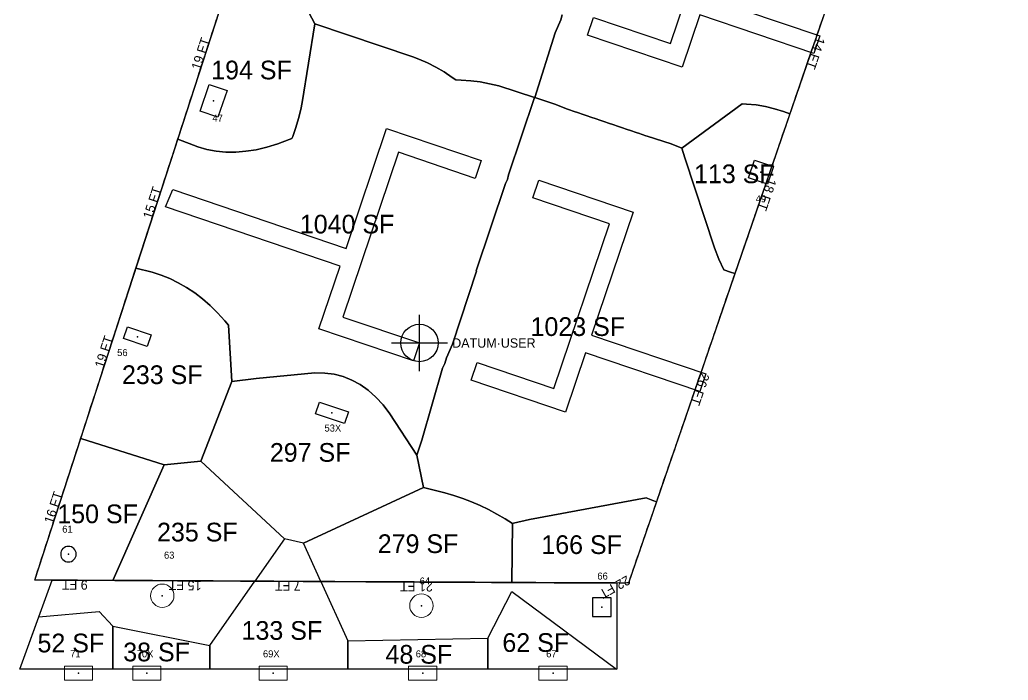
# Model space of a CAD drawing. Header units: metres. Extents: x 29 to 12657, y -13 to 49076.
# Drawn here: x 10659 to 11928, y 21000 to 21848 of the extents above; entities that cross this region are included whole.
import ezdxf
from ezdxf.enums import TextEntityAlignment as Align

# ---------------------------------------------------------------- set-up
doc = ezdxf.new("R2010")
doc.units = ezdxf.units.M
doc.layers.add('COL-IDEN', color=171, linetype='Continuous', lineweight=30)
doc.layers.add('COLS', color=52, linetype='Continuous', lineweight=20)
for name, color, linetype in [('FLOOR_7_AREA_LABELS', 3, 'Continuous'), ('FLOOR_7_BOUNDARY', 5, 'Continuous'), ('FLOOR_7_COLUMNS', 7, 'Continuous'), ('FLOOR_7_DATUM', 4, 'Continuous'), ('FLOOR_7_FASCADE_COLUMNS', 30, 'Continuous'), ('FLOOR_7_FASCADE_WALLS', 4, 'Continuous'), ('FLOOR_7_LARGE_TRIBUTARY', 6, 'Continuous'), ('FLOOR_7_TRIBUTARY_COL_19', 2, 'Continuous'), ('FLOOR_7_TRIBUTARY_COL_20', 2, 'Continuous'), ('FLOOR_7_TRIBUTARY_COL_22', 2, 'Continuous'), ('FLOOR_7_TRIBUTARY_COL_23', 2, 'Continuous'), ('FLOOR_7_TRIBUTARY_COL_24', 2, 'Continuous'), ('FLOOR_7_TRIBUTARY_COL_26', 2, 'Continuous'), ('FLOOR_7_TRIBUTARY_COL_33', 2, 'Continuous'), ('FLOOR_7_TRIBUTARY_COL_34', 2, 'Continuous'), ('FLOOR_7_TRIBUTARY_COL_35', 2, 'Continuous'), ('FLOOR_7_TRIBUTARY_COL_36', 2, 'Continuous'), ('FLOOR_7_TRIBUTARY_COL_37', 2, 'Continuous'), ('FLOOR_7_TRIBUTARY_COL_38', 2, 'Continuous'), ('FLOOR_7_TRIBUTARY_COL_39', 2, 'Continuous'), ('FLOOR_7_WALL_TRIBUTARY_37', 1, 'Continuous'), ('FLOOR_7_WALL_TRIBUTARY_38', 1, 'Continuous'), ('FLOOR_7_WALL_TRIBUTARY_39', 1, 'Continuous'), ('FLOOR_7_WALL_TRIBUTARY_40', 1, 'Continuous'), ('SLAB-BALCONY', 3, 'Continuous'), ('SLAB-RESIDENTIAL', 6, 'Continuous'), ('WALL', 4, 'Continuous')]:
    doc.layers.add(name, color=color, linetype=linetype)

msp = doc.modelspace()

# ---------------------------------------------------------------- linework, layer by layer
at = {"layer": 'COLS', "lineweight": 30}
for points in [[(10913.4, 21722.9), (10890.7, 21730.6), (10902.2, 21764.7), (10925, 21757)], [(11618.7, 21636.7), (11594.1, 21645.1), (11601.8, 21667.8), (11626.4, 21659.5)], [(10822.5, 21428.5), (10792.2, 21438.8), (10797.3, 21453.9), (10827.6, 21443.7)], [(11075.6, 21329.7), (11038.6, 21342.1), (11043.8, 21357.3), (11080.7, 21344.8)], [(11394.2, 21082.1), (11418.2, 21082.1), (11418.2, 21106.1), (11394.2, 21106.1)]]:
    msp.add_lwpolyline(points, close=True, dxfattribs=at)
msp.add_lwpolyline([(10731.5, 21162.2, 0.414214), (10721.5, 21172.2, 0.414214), (10711.5, 21162.2, 0.414214), (10721.5, 21152.2, 0.414214)], format="xyb", close=True, dxfattribs=at)
at = {"layer": 'COLS'}
for points in [[(10716.5, 21000.5), (10716.5, 21018.5), (10752.5, 21018.5), (10752.5, 21000.5)], [(10804.1, 21018.5), (10840.1, 21018.5)], [(10804.1, 21000.5), (10804.1, 21018.5), (10840.1, 21018.5), (10840.1, 21000.5)], [(10966.1, 21018.5), (11002.1, 21018.5)], [(10966.1, 21000.5), (10966.1, 21018.5), (11002.1, 21018.5), (11002.1, 21000.5)], [(11158.1, 21018.5), (11194.1, 21018.5)], [(11158.1, 21000.5), (11158.1, 21018.5), (11194.1, 21018.5), (11194.1, 21000.5)], [(11325.4, 21000.5), (11325.4, 21018.5), (11361.4, 21018.5), (11361.4, 21000.5)], [(10840.1, 21000.5), (10804.1, 21000.5)], [(11002.1, 21000.5), (10966.1, 21000.5)], [(11194.1, 21000.5), (11158.1, 21000.5)]]:
    msp.add_lwpolyline(points, close=True, dxfattribs=at)
for centre in [(10841.9, 21108.9), (11174.5, 21096.1)]:
    msp.add_circle(centre, 15, dxfattribs=at)
at = {"layer": 'FLOOR_7_BOUNDARY'}
for points in [[(10678.2, 21128.9), (10978.6, 22054.2), (10822.4, 22107), (11028.3, 22716.2), (11637.7, 22716.2), (11636.2, 22598.2), (12634.3, 22596.3), (12634.3, 22052.2), (12520.2, 22052.2), (12519, 21926.2), (11715.8, 21926.2), (11440.2, 21125.1), (10678.2, 21128.9)], [(11425.4, 21014.7), (10659, 21014.7), (10700.6, 21128.8), (11425.4, 21125.1), (11425.4, 21014.7)]]:
    msp.add_lwpolyline(points, close=True, dxfattribs=at)
at = {"layer": 'FLOOR_7_COLUMNS'}
for p in [(10907.8, 21743.8), (11610.2, 21652.3), (10809.9, 21441.2), (11059.7, 21343.5), (10721.5, 21162.2), (10841.9, 21108.9), (11174.5, 21096.1), (11406.2, 21094.1), (10734.5, 21009.5), (10822.1, 21009.5), (10984.1, 21009.5), (11176.1, 21009.5), (11343.4, 21009.5)]:
    msp.add_point(p, dxfattribs=at)
at = {"layer": 'FLOOR_7_DATUM'}
for p, q in [((11172, 21397.1), (11172, 21469.1)), ((11136, 21433.1), (11208, 21433.1))]:
    msp.add_line(p, q, dxfattribs=at)
msp.add_circle((11172, 21433.1), 24, dxfattribs=at)
at = {"layer": 'FLOOR_7_FASCADE_COLUMNS'}
for points in [[(10861.6, 21693.9), (10863.5, 21699.6), (10865.3, 21705.3), (10867.2, 21711), (10869, 21716.7), (10870.9, 21722.4), (10872.7, 21728.1), (10874.6, 21733.8), (10876.4, 21739.6), (10878.3, 21745.3), (10880.2, 21751), (10882, 21756.7), (10883.9, 21762.4), (10885.7, 21768.1), (10887.6, 21773.8), (10889.4, 21779.5), (10891.3, 21785.2), (10893.1, 21790.9), (10895, 21796.6), (10896.8, 21802.3), (10898.7, 21808), (10900.5, 21813.7), (10902.4, 21819.4), (10904.2, 21825.2), (10906.1, 21830.9), (10907.9, 21836.6), (10909.8, 21842.3), (10911.7, 21848)], [(11647.4, 21727.4), (11645.5, 21721.8), (11643.5, 21716.1), (11641.6, 21710.4), (11639.6, 21704.8), (11637.7, 21699.1), (11635.7, 21693.4), (11633.8, 21687.7), (11631.8, 21682.1), (11629.9, 21676.4), (11627.9, 21670.7), (11625.9, 21665), (11624, 21659.4), (11622, 21653.7), (11620.1, 21648), (11618.1, 21642.3), (11616.2, 21636.7), (11614.2, 21631), (11612.3, 21625.3), (11610.3, 21619.6), (11608.4, 21614), (11606.4, 21608.3), (11604.5, 21602.6), (11602.5, 21597), (11600.6, 21591.3), (11598.6, 21585.6), (11596.7, 21579.9), (11594.7, 21574.3), (11592.8, 21568.6), (11590.8, 21562.9), (11588.9, 21557.2), (11586.9, 21551.6), (11585, 21545.9), (11583, 21540.2), (11581.1, 21534.5), (11579.1, 21528.9), (11577.2, 21523.2)], [(10737.5, 21311.5), (10739.3, 21317.3), (10741.2, 21323), (10743, 21328.7), (10744.9, 21334.4), (10746.7, 21340.1), (10748.6, 21345.8), (10750.4, 21351.5), (10752.3, 21357.2), (10754.2, 21362.9), (10756, 21368.6), (10757.9, 21374.3), (10759.7, 21380), (10761.6, 21385.7), (10763.4, 21391.4), (10765.3, 21397.1), (10767.1, 21402.9), (10769, 21408.6), (10770.8, 21414.3), (10772.7, 21420), (10774.5, 21425.7), (10776.4, 21431.4), (10778.2, 21437.1), (10780.1, 21442.8), (10781.9, 21448.5), (10783.8, 21454.2), (10785.7, 21459.9), (10787.5, 21465.6), (10789.4, 21471.3), (10791.2, 21477), (10793.1, 21482.7), (10794.9, 21488.5), (10796.8, 21494.2), (10798.6, 21499.9), (10800.5, 21505.6), (10802.3, 21511.3), (10804.2, 21517), (10806, 21522.7), (10807.9, 21528.4)], [(10678.2, 21128.9), (10680, 21134.6), (10681.9, 21140.3), (10683.7, 21146.1), (10685.6, 21151.8), (10687.4, 21157.5), (10689.3, 21163.2), (10691.2, 21168.9), (10693, 21174.6), (10694.9, 21180.3), (10696.7, 21186), (10698.6, 21191.7), (10700.4, 21197.4), (10702.3, 21203.1), (10704.1, 21208.8), (10706, 21214.5), (10707.8, 21220.2), (10709.7, 21225.9), (10711.5, 21231.7), (10713.4, 21237.4), (10715.2, 21243.1), (10717.1, 21248.8), (10718.9, 21254.5), (10720.8, 21260.2), (10722.7, 21265.9), (10724.5, 21271.6), (10726.4, 21277.3), (10728.2, 21283), (10730.1, 21288.7), (10731.9, 21294.4), (10733.8, 21300.1), (10735.6, 21305.8), (10737.5, 21311.5)], [(11475.7, 21228.2), (11473.7, 21222.5), (11471.8, 21216.8), (11469.8, 21211.1), (11467.9, 21205.5), (11465.9, 21199.8), (11464, 21194.1), (11462, 21188.4), (11460.1, 21182.8), (11458.1, 21177.1), (11456.2, 21171.4), (11454.2, 21165.7), (11452.3, 21160.1), (11450.3, 21154.4), (11448.4, 21148.7), (11446.4, 21143.1), (11444.4, 21137.4), (11442.5, 21131.7), (11440.5, 21126), (11435.2, 21125.1), (11429.2, 21125.1), (11423.2, 21125.2), (11417.2, 21125.2), (11411.2, 21125.2), (11405.2, 21125.2), (11399.2, 21125.3), (11393.2, 21125.3), (11387.2, 21125.3), (11381.2, 21125.4), (11375.2, 21125.4), (11369.2, 21125.4), (11363.2, 21125.5), (11357.2, 21125.5), (11351.2, 21125.5), (11345.2, 21125.6), (11339.2, 21125.6), (11333.2, 21125.6), (11327.2, 21125.6), (11321.2, 21125.7), (11315.2, 21125.7), (11309.2, 21125.7), (11303.2, 21125.8), (11297.2, 21125.8), (11291.2, 21125.8)], [(10781.2, 21128.4), (10775.2, 21128.4), (10769.2, 21128.5), (10763.2, 21128.5), (10757.2, 21128.5), (10751.2, 21128.6), (10745.2, 21128.6), (10739.2, 21128.6), (10733.2, 21128.7), (10727.2, 21128.7), (10721.2, 21128.7), (10715.2, 21128.7), (10709.2, 21128.8), (10703.2, 21128.8), (10697.2, 21128.8), (10691.2, 21128.9), (10685.2, 21128.9), (10679.2, 21128.9), (10678.2, 21128.9)], [(10961.2, 21127.5), (10955.2, 21127.5), (10949.2, 21127.6), (10943.2, 21127.6), (10937.2, 21127.6), (10931.2, 21127.6), (10925.2, 21127.7), (10919.2, 21127.7), (10913.2, 21127.7), (10907.2, 21127.8), (10901.2, 21127.8), (10895.2, 21127.8), (10889.2, 21127.9), (10883.2, 21127.9), (10877.2, 21127.9), (10871.2, 21128), (10865.2, 21128), (10859.2, 21128), (10853.2, 21128), (10847.2, 21128.1), (10841.2, 21128.1), (10835.2, 21128.1), (10829.2, 21128.2), (10823.2, 21128.2), (10817.2, 21128.2), (10811.2, 21128.3), (10805.2, 21128.3), (10799.2, 21128.3), (10793.2, 21128.3), (10787.2, 21128.4), (10781.2, 21128.4)], [(11045.2, 21127.1), (11039.2, 21127.1), (11033.2, 21127.1), (11027.2, 21127.2), (11021.2, 21127.2), (11015.2, 21127.2), (11009.2, 21127.3), (11003.2, 21127.3), (10997.2, 21127.3), (10991.2, 21127.3), (10985.2, 21127.4), (10979.2, 21127.4), (10973.2, 21127.4), (10967.2, 21127.5), (10961.2, 21127.5)], [(11291.2, 21125.8), (11285.2, 21125.9), (11279.2, 21125.9), (11273.2, 21125.9), (11267.2, 21125.9), (11261.2, 21126), (11255.2, 21126), (11249.2, 21126), (11243.2, 21126.1), (11237.2, 21126.1), (11231.2, 21126.1), (11225.2, 21126.2), (11219.2, 21126.2), (11213.2, 21126.2), (11207.2, 21126.2), (11201.2, 21126.3), (11195.2, 21126.3), (11189.2, 21126.3), (11183.2, 21126.4), (11177.2, 21126.4), (11171.2, 21126.4), (11165.2, 21126.5), (11159.2, 21126.5), (11153.2, 21126.5), (11147.2, 21126.6), (11141.2, 21126.6), (11135.2, 21126.6), (11129.2, 21126.6), (11123.2, 21126.7), (11117.2, 21126.7), (11111.2, 21126.7), (11105.2, 21126.8), (11099.2, 21126.8), (11093.2, 21126.8), (11087.2, 21126.9), (11081.2, 21126.9), (11075.2, 21126.9), (11069.2, 21126.9), (11063.2, 21127), (11057.2, 21127), (11051.2, 21127), (11045.2, 21127.1)]]:
    msp.add_lwpolyline(points, dxfattribs=at)
at = {"layer": 'FLOOR_7_FASCADE_WALLS'}
for points in [[(11690.4, 21852.3), (11688.4, 21846.6), (11686.4, 21840.9), (11684.5, 21835.2), (11682.5, 21829.6), (11680.6, 21823.9), (11678.6, 21818.2), (11676.7, 21812.6), (11674.7, 21806.9), (11672.8, 21801.2), (11670.8, 21795.5), (11668.9, 21789.9), (11666.9, 21784.2), (11665, 21778.5), (11663, 21772.8), (11661.1, 21767.2), (11659.1, 21761.5), (11657.2, 21755.8), (11655.2, 21750.1), (11653.3, 21744.5), (11651.3, 21738.8), (11649.4, 21733.1), (11647.4, 21727.4)], [(10807.9, 21528.4), (10809.7, 21534.1), (10811.6, 21539.8), (10813.4, 21545.5), (10815.3, 21551.2), (10817.2, 21556.9), (10819, 21562.6), (10820.9, 21568.3), (10822.7, 21574.1), (10824.6, 21579.8), (10826.4, 21585.5), (10828.3, 21591.2), (10830.1, 21596.9), (10832, 21602.6), (10833.8, 21608.3), (10835.7, 21614), (10837.5, 21619.7), (10839.4, 21625.4), (10841.2, 21631.1), (10843.1, 21636.8), (10844.9, 21642.5), (10846.8, 21648.2), (10848.7, 21653.9), (10850.5, 21659.7), (10852.4, 21665.4), (10854.2, 21671.1), (10856.1, 21676.8), (10857.9, 21682.5), (10859.8, 21688.2), (10861.6, 21693.9)], [(11577.2, 21523.2), (11575.2, 21517.5), (11573.3, 21511.8), (11571.3, 21506.2), (11569.4, 21500.5), (11567.4, 21494.8), (11565.4, 21489.2), (11563.5, 21483.5), (11561.5, 21477.8), (11559.6, 21472.1), (11557.6, 21466.5), (11555.7, 21460.8), (11553.7, 21455.1), (11551.8, 21449.4), (11549.8, 21443.8), (11547.9, 21438.1), (11545.9, 21432.4), (11544, 21426.7), (11542, 21421.1), (11540.1, 21415.4), (11538.1, 21409.7), (11536.2, 21404), (11534.2, 21398.4), (11532.3, 21392.7), (11530.3, 21387), (11528.4, 21381.4), (11526.4, 21375.7), (11524.5, 21370), (11522.5, 21364.3), (11520.6, 21358.7), (11518.6, 21353), (11516.7, 21347.3), (11514.7, 21341.6), (11512.8, 21336), (11510.8, 21330.3), (11508.9, 21324.6), (11506.9, 21318.9), (11504.9, 21313.3), (11503, 21307.6), (11501, 21301.9), (11499.1, 21296.2), (11497.1, 21290.6), (11495.2, 21284.9), (11493.2, 21279.2), (11491.3, 21273.6), (11489.3, 21267.9), (11487.4, 21262.2), (11485.4, 21256.5), (11483.5, 21250.9), (11481.5, 21245.2), (11479.6, 21239.5), (11477.6, 21233.8), (11475.7, 21228.2)]]:
    msp.add_lwpolyline(points, dxfattribs=at)
at = {"layer": 'FLOOR_7_LARGE_TRIBUTARY'}
for points in [[(11018.7, 21878.6), (11037.6, 21842.7), (11021.3, 21741.6), (11019.7, 21732.7), (11016.8, 21721), (11013.3, 21709.5), (11009.3, 21698.2), (11008.1, 21695.6), (11004.9, 21694.1), (10990.4, 21688.7), (10976.3, 21684.4), (10962.5, 21681.1), (10949.1, 21679), (10936.1, 21677.9), (10923.4, 21677.9), (10911.1, 21679.1), (10899.2, 21681.3), (10887.7, 21684.6), (10861.9, 21694.7), (10932.9, 21913.5), (11018.7, 21878.6)], [(10922, 21461.7), (10912.8, 21471.8), (10903.3, 21481.2), (10893.5, 21489.7), (10883.5, 21497.4), (10873.1, 21504.3), (10862.5, 21510.4), (10851.6, 21515.7), (10840.5, 21520.2), (10829.1, 21523.9), (10808.1, 21529.1), (10833.3, 21606.6), (10839.2, 21624.8), (10849.7, 21657.3), (10861.9, 21694.7), (10887.7, 21684.6), (10899.2, 21681.3), (10911.1, 21679.1), (10923.4, 21677.9), (10936.1, 21677.9), (10949.1, 21679), (10962.5, 21681.1), (10976.3, 21684.4), (10990.4, 21688.7), (11004.9, 21694.1), (11008.1, 21695.6), (11009.3, 21698.2), (11013.3, 21709.5), (11016.8, 21721), (11019.7, 21732.7), (11021.3, 21741.6), (11037.6, 21842.7), (11163.5, 21800.2), (11171.3, 21797.3), (11182.4, 21792.5), (11193.2, 21787), (11203.7, 21780.8), (11214.1, 21773.9), (11218.6, 21770.5), (11225.6, 21770.4), (11237.9, 21769.5), (11250.1, 21768), (11262, 21765.7), (11273.7, 21762.8), (11319.7, 21748.1), (11286.2, 21648.9), (11285.1, 21642.9), (11282.3, 21637.5), (11244.6, 21525.8), (11245, 21525.4), (11214.3, 21431.5), (11206.5, 21414.2), (11204.5, 21406.8), (11201.7, 21400.6), (11175.1, 21308.5), (11168.5, 21289.1), (11134.1, 21342.3), (11125.3, 21353.7), (11116, 21363.8), (11106.3, 21372.4), (11096, 21379.7), (11085.3, 21385.5), (11074.2, 21389.9), (11062.5, 21392.9), (11050.4, 21394.5), (11037.8, 21394.7), (10962.5, 21387.7), (10931.3, 21383.5), (10926.8, 21455.9), (10922, 21461.7)], [(11271.4, 21213.6), (11260.7, 21219.3), (11249.8, 21224.5), (11238.7, 21229.3), (11227.5, 21233.6), (11216.1, 21237.5), (11204.6, 21240.9), (11177.2, 21247.7), (11168.5, 21289.1), (11175.1, 21308.5), (11201.7, 21400.6), (11204.5, 21406.8), (11206.5, 21414.2), (11214.3, 21431.5), (11245, 21525.4), (11244.6, 21525.8), (11282.3, 21637.5), (11285.1, 21642.9), (11286.2, 21648.9), (11319.7, 21748.1), (11320.1, 21748.1), (11345.8, 21739.4), (11362, 21733), (11371.8, 21729.8), (11373.4, 21729.1), (11383.2, 21725.9), (11384.8, 21725.3), (11394.5, 21722.1), (11396.1, 21721.5), (11405.9, 21718.3), (11407.5, 21717.6), (11417.3, 21714.4), (11418.9, 21713.8), (11428.6, 21710.6), (11430.2, 21709.9), (11440, 21706.7), (11441.6, 21706.1), (11451.4, 21702.9), (11453, 21702.2), (11462.7, 21699), (11464.3, 21698.4), (11494.9, 21688.4), (11508.9, 21683), (11512.4, 21670.5), (11550.7, 21555.3), (11556.4, 21540.7), (11562.5, 21527.1), (11571.2, 21524.1), (11576.9, 21522.4), (11531.2, 21389.5), (11529.2, 21383.9), (11527.6, 21379.2), (11476, 21229.2), (11471.5, 21231.1), (11462.9, 21234.4), (11313.1, 21206.5), (11292.8, 21201.9), (11291.3, 21201.5), (11282, 21207.4), (11271.4, 21213.6)], [(11562.5, 21527.1), (11556.4, 21540.7), (11550.7, 21555.3), (11512.4, 21670.5), (11508.9, 21683), (11586, 21739.7), (11591.7, 21739.6), (11604, 21738.5), (11616, 21736.5), (11627.7, 21733.7), (11639.1, 21730.1), (11647.2, 21726.9), (11576.9, 21522.4), (11571.2, 21524.1), (11562.5, 21527.1)], [(10737.2, 21310.7), (10808.1, 21529.1), (10829.1, 21523.9), (10840.5, 21520.2), (10851.6, 21515.7), (10862.5, 21510.4), (10873.1, 21504.3), (10883.5, 21497.4), (10893.5, 21489.7), (10903.3, 21481.2), (10912.8, 21471.8), (10922, 21461.7), (10926.8, 21455.9), (10931.3, 21383.5), (10891.3, 21281.3), (10844.3, 21276.8), (10737.2, 21310.7)], [(10962.5, 21387.7), (11037.8, 21394.7), (11050.4, 21394.5), (11062.5, 21392.9), (11074.2, 21389.9), (11085.3, 21385.5), (11096, 21379.7), (11106.3, 21372.4), (11116, 21363.8), (11125.3, 21353.7), (11134.1, 21342.3), (11168.5, 21289.1), (11177.2, 21247.7), (11023.1, 21176.2), (10998.6, 21181.7), (10891.3, 21281.3), (10931.3, 21383.5), (10962.5, 21387.7)], [(10844.3, 21276.8), (10778.5, 21128.4), (10678.2, 21128.9), (10737.2, 21310.7), (10844.3, 21276.8)], [(10844.3, 21276.8), (10891.3, 21281.3), (10998.6, 21181.7), (10960.7, 21127.5), (10778.5, 21128.4), (10844.3, 21276.8)], [(11177.2, 21247.7), (11204.6, 21240.9), (11216.1, 21237.5), (11227.5, 21233.6), (11238.7, 21229.3), (11249.8, 21224.5), (11260.7, 21219.3), (11271.4, 21213.6), (11282, 21207.4), (11291.3, 21201.5), (11290.6, 21125.8), (11045.5, 21127.1), (11023.1, 21176.2), (11177.2, 21247.7)], [(11292.8, 21201.9), (11313.1, 21206.5), (11462.9, 21234.4), (11471.5, 21231.1), (11476, 21229.2), (11440.2, 21125.1), (11290.6, 21125.8), (11291.3, 21201.5), (11292.8, 21201.9)], [(10903.1, 21045), (10960.7, 21127.5), (11045.5, 21127), (11080.1, 21051.1), (11080.1, 21014.7), (10903.1, 21014.7), (10903.1, 21045)], [(11259.7, 21054.3), (11290.5, 21114.3), (11424.9, 21014.7), (11259.7, 21014.7), (11259.7, 21054.3)], [(10760.9, 21088.6), (10778.3, 21069.8), (10778.3, 21014.7), (10659, 21014.7), (10683.6, 21082), (10760.9, 21088.6)], [(10778.3, 21069.8), (10903.1, 21045), (10903.1, 21014.7), (10778.3, 21014.7), (10778.3, 21069.8)], [(11080.1, 21051.1), (11259.7, 21054.3), (11259.7, 21014.7), (11080.1, 21014.7), (11080.1, 21051.1)]]:
    msp.add_lwpolyline(points, close=True, dxfattribs=at)
for points in [[(11701.8, 21885.5), (11680.6, 21823.9), (11677.8, 21815.8), (11675.3, 21808.7), (11647.2, 21726.9), (11639.1, 21730.1), (11627.7, 21733.7), (11616, 21736.5), (11604, 21738.5), (11591.7, 21739.6), (11586, 21739.7), (11508.9, 21683), (11494.9, 21688.4), (11464.3, 21698.4), (11462.7, 21699), (11453, 21702.2), (11451.4, 21702.9), (11441.6, 21706.1), (11441.6, 21706.1), (11440, 21706.7), (11430.2, 21709.9), (11428.6, 21710.6), (11418.9, 21713.8), (11417.3, 21714.4), (11407.5, 21717.6), (11405.9, 21718.3), (11396.1, 21721.5), (11394.5, 21722.1), (11384.8, 21725.3), (11383.2, 21725.9), (11373.4, 21729.1), (11371.8, 21729.8), (11362, 21733), (11345.8, 21739.4), (11320.1, 21748.1), (11346.2, 21831.1), (11353.5, 21847.5), (11355.3, 21854.3)], [(11355.3, 21854.3), (11353.5, 21847.5), (11346.2, 21831.1), (11320.1, 21748.1), (11319.7, 21748.1), (11273.7, 21762.8), (11262, 21765.7), (11250.1, 21768), (11237.9, 21769.5), (11225.6, 21770.4), (11225.6, 21770.4), (11218.6, 21770.5), (11214.1, 21773.9), (11203.7, 21780.8), (11193.2, 21787), (11182.4, 21792.5), (11171.3, 21797.3), (11163.5, 21800.2), (11037.6, 21842.7), (11018.7, 21878.6)]]:
    msp.add_lwpolyline(points, dxfattribs=at)
at = {"layer": 'FLOOR_7_TRIBUTARY_COL_19'}
msp.add_lwpolyline([(10962.5, 21387.7), (11037.8, 21394.7), (11050.4, 21394.5), (11062.5, 21392.9), (11074.2, 21389.9), (11085.3, 21385.5), (11096, 21379.7), (11106.3, 21372.4), (11116, 21363.8), (11125.3, 21353.7), (11134.1, 21342.3), (11168.5, 21289.1), (11177.2, 21247.7), (11023.1, 21176.2), (10998.6, 21181.7), (10891.3, 21281.3), (10931.3, 21383.5), (10962.5, 21387.7)], close=True, dxfattribs=at)
at = {"layer": 'FLOOR_7_TRIBUTARY_COL_20'}
msp.add_lwpolyline([(11292.8, 21201.9), (11313.1, 21206.5), (11462.9, 21234.4), (11471.5, 21231.1), (11476, 21229.2), (11440.2, 21125.1), (11290.6, 21125.8), (11291.3, 21201.5), (11292.8, 21201.9)], close=True, dxfattribs=at)
at = {"layer": 'FLOOR_7_TRIBUTARY_COL_22'}
msp.add_lwpolyline([(11562.5, 21527.1), (11556.4, 21540.7), (11550.7, 21555.3), (11512.4, 21670.5), (11508.9, 21683), (11586, 21739.7), (11591.7, 21739.6), (11604, 21738.5), (11616, 21736.5), (11627.7, 21733.7), (11639.1, 21730.1), (11647.2, 21726.9), (11576.9, 21522.4), (11571.2, 21524.1), (11562.5, 21527.1)], close=True, dxfattribs=at)
at = {"layer": 'FLOOR_7_TRIBUTARY_COL_23'}
msp.add_lwpolyline([(10737.2, 21310.7), (10808.1, 21529.1), (10829.1, 21523.9), (10840.5, 21520.2), (10851.6, 21515.7), (10862.5, 21510.4), (10873.1, 21504.3), (10883.5, 21497.4), (10893.5, 21489.7), (10903.3, 21481.2), (10912.8, 21471.8), (10922, 21461.7), (10926.8, 21455.9), (10931.3, 21383.5), (10891.3, 21281.3), (10844.3, 21276.8), (10737.2, 21310.7)], close=True, dxfattribs=at)
at = {"layer": 'FLOOR_7_TRIBUTARY_COL_24'}
msp.add_lwpolyline([(11018.7, 21878.6), (11037.6, 21842.7), (11021.3, 21741.6), (11019.7, 21732.7), (11016.8, 21721), (11013.3, 21709.5), (11009.3, 21698.2), (11008.1, 21695.6), (11004.9, 21694.1), (10990.4, 21688.7), (10976.3, 21684.4), (10962.5, 21681.1), (10949.1, 21679), (10936.1, 21677.9), (10923.4, 21677.9), (10911.1, 21679.1), (10899.2, 21681.3), (10887.7, 21684.6), (10861.9, 21694.7), (10932.9, 21913.5), (11018.7, 21878.6)], close=True, dxfattribs=at)
at = {"layer": 'FLOOR_7_TRIBUTARY_COL_26'}
msp.add_lwpolyline([(10844.3, 21276.8), (10778.5, 21128.4), (10678.2, 21128.9), (10737.2, 21310.7), (10844.3, 21276.8)], close=True, dxfattribs=at)
at = {"layer": 'FLOOR_7_TRIBUTARY_COL_33'}
msp.add_lwpolyline([(10844.3, 21276.8), (10891.3, 21281.3), (10998.6, 21181.7), (10960.7, 21127.5), (10778.5, 21128.4), (10844.3, 21276.8)], close=True, dxfattribs=at)
at = {"layer": 'FLOOR_7_TRIBUTARY_COL_34'}
msp.add_lwpolyline([(11177.2, 21247.7), (11204.6, 21240.9), (11216.1, 21237.5), (11227.5, 21233.6), (11238.7, 21229.3), (11249.8, 21224.5), (11260.7, 21219.3), (11271.4, 21213.6), (11282, 21207.4), (11291.3, 21201.5), (11290.6, 21125.8), (11045.5, 21127.1), (11023.1, 21176.2), (11177.2, 21247.7)], close=True, dxfattribs=at)
at = {"layer": 'FLOOR_7_TRIBUTARY_COL_35'}
msp.add_lwpolyline([(11259.7, 21054.3), (11290.5, 21114.3), (11424.9, 21014.7), (11259.7, 21014.7), (11259.7, 21054.3)], close=True, dxfattribs=at)
at = {"layer": 'FLOOR_7_TRIBUTARY_COL_36'}
msp.add_lwpolyline([(10760.9, 21088.6), (10778.3, 21069.8), (10778.3, 21014.7), (10659, 21014.7), (10683.6, 21082), (10760.9, 21088.6)], close=True, dxfattribs=at)
at = {"layer": 'FLOOR_7_TRIBUTARY_COL_37'}
msp.add_lwpolyline([(10778.3, 21069.8), (10903.1, 21045), (10903.1, 21014.7), (10778.3, 21014.7), (10778.3, 21069.8)], close=True, dxfattribs=at)
at = {"layer": 'FLOOR_7_TRIBUTARY_COL_38'}
msp.add_lwpolyline([(10903.1, 21045), (10960.7, 21127.5), (11045.5, 21127), (11080.1, 21051.1), (11080.1, 21014.7), (10903.1, 21014.7), (10903.1, 21045)], close=True, dxfattribs=at)
at = {"layer": 'FLOOR_7_TRIBUTARY_COL_39'}
msp.add_lwpolyline([(11080.1, 21051.1), (11259.7, 21054.3), (11259.7, 21014.7), (11080.1, 21014.7), (11080.1, 21051.1)], close=True, dxfattribs=at)
at = {"layer": 'FLOOR_7_WALL_TRIBUTARY_37'}
msp.add_lwpolyline([(11701.8, 21885.5), (11680.6, 21823.9), (11677.8, 21815.8), (11675.3, 21808.7), (11647.2, 21726.9), (11639.1, 21730.1), (11627.7, 21733.7), (11616, 21736.5), (11604, 21738.5), (11591.7, 21739.6), (11586, 21739.7), (11508.9, 21683), (11494.9, 21688.4), (11464.3, 21698.4), (11462.7, 21699), (11453, 21702.2), (11451.4, 21702.9), (11441.6, 21706.1), (11441.6, 21706.1), (11440, 21706.7), (11430.2, 21709.9), (11428.6, 21710.6), (11418.9, 21713.8), (11417.3, 21714.4), (11407.5, 21717.6), (11405.9, 21718.3), (11396.1, 21721.5), (11394.5, 21722.1), (11384.8, 21725.3), (11383.2, 21725.9), (11373.4, 21729.1), (11371.8, 21729.8), (11362, 21733), (11345.8, 21739.4), (11320.1, 21748.1), (11346.2, 21831.1), (11353.5, 21847.5), (11355.3, 21854.3)], dxfattribs=at)
at = {"layer": 'FLOOR_7_WALL_TRIBUTARY_38'}
msp.add_lwpolyline([(11355.3, 21854.3), (11353.5, 21847.5), (11346.2, 21831.1), (11320.1, 21748.1), (11319.7, 21748.1), (11273.7, 21762.8), (11262, 21765.7), (11250.1, 21768), (11237.9, 21769.5), (11225.6, 21770.4), (11225.6, 21770.4), (11218.6, 21770.5), (11214.1, 21773.9), (11203.7, 21780.8), (11193.2, 21787), (11182.4, 21792.5), (11171.3, 21797.3), (11163.5, 21800.2), (11037.6, 21842.7), (11018.7, 21878.6)], dxfattribs=at)
at = {"layer": 'FLOOR_7_WALL_TRIBUTARY_39'}
msp.add_lwpolyline([(11271.4, 21213.6), (11260.7, 21219.3), (11249.8, 21224.5), (11238.7, 21229.3), (11227.5, 21233.6), (11216.1, 21237.5), (11204.6, 21240.9), (11177.2, 21247.7), (11168.5, 21289.1), (11175.1, 21308.5), (11201.7, 21400.6), (11204.5, 21406.8), (11206.5, 21414.2), (11214.3, 21431.5), (11245, 21525.4), (11244.6, 21525.8), (11282.3, 21637.5), (11285.1, 21642.9), (11286.2, 21648.9), (11319.7, 21748.1), (11320.1, 21748.1), (11345.8, 21739.4), (11362, 21733), (11371.8, 21729.8), (11373.4, 21729.1), (11383.2, 21725.9), (11384.8, 21725.3), (11394.5, 21722.1), (11396.1, 21721.5), (11405.9, 21718.3), (11407.5, 21717.6), (11417.3, 21714.4), (11418.9, 21713.8), (11428.6, 21710.6), (11430.2, 21709.9), (11440, 21706.7), (11441.6, 21706.1), (11451.4, 21702.9), (11453, 21702.2), (11462.7, 21699), (11464.3, 21698.4), (11494.9, 21688.4), (11508.9, 21683), (11512.4, 21670.5), (11550.7, 21555.3), (11556.4, 21540.7), (11562.5, 21527.1), (11571.2, 21524.1), (11576.9, 21522.4), (11531.2, 21389.5), (11529.2, 21383.9), (11527.6, 21379.2), (11476, 21229.2), (11471.5, 21231.1), (11462.9, 21234.4), (11313.1, 21206.5), (11292.8, 21201.9), (11291.3, 21201.5), (11282, 21207.4), (11271.4, 21213.6)], close=True, dxfattribs=at)
at = {"layer": 'FLOOR_7_WALL_TRIBUTARY_40'}
msp.add_lwpolyline([(10922, 21461.7), (10912.8, 21471.8), (10903.3, 21481.2), (10893.5, 21489.7), (10883.5, 21497.4), (10873.1, 21504.3), (10862.5, 21510.4), (10851.6, 21515.7), (10840.5, 21520.2), (10829.1, 21523.9), (10808.1, 21529.1), (10833.3, 21606.6), (10839.2, 21624.8), (10849.7, 21657.3), (10861.9, 21694.7), (10887.7, 21684.6), (10899.2, 21681.3), (10911.1, 21679.1), (10923.4, 21677.9), (10936.1, 21677.9), (10949.1, 21679), (10962.5, 21681.1), (10976.3, 21684.4), (10990.4, 21688.7), (11004.9, 21694.1), (11008.1, 21695.6), (11009.3, 21698.2), (11013.3, 21709.5), (11016.8, 21721), (11019.7, 21732.7), (11021.3, 21741.6), (11037.6, 21842.7), (11163.5, 21800.2), (11171.3, 21797.3), (11182.4, 21792.5), (11193.2, 21787), (11203.7, 21780.8), (11214.1, 21773.9), (11218.6, 21770.5), (11225.6, 21770.4), (11237.9, 21769.5), (11250.1, 21768), (11262, 21765.7), (11273.7, 21762.8), (11319.7, 21748.1), (11286.2, 21648.9), (11285.1, 21642.9), (11282.3, 21637.5), (11244.6, 21525.8), (11245, 21525.4), (11214.3, 21431.5), (11206.5, 21414.2), (11204.5, 21406.8), (11201.7, 21400.6), (11175.1, 21308.5), (11168.5, 21289.1), (11134.1, 21342.3), (11125.3, 21353.7), (11116, 21363.8), (11106.3, 21372.4), (11096, 21379.7), (11085.3, 21385.5), (11074.2, 21389.9), (11062.5, 21392.9), (11050.4, 21394.5), (11037.8, 21394.7), (10962.5, 21387.7), (10931.3, 21383.5), (10926.8, 21455.9), (10922, 21461.7)], close=True, dxfattribs=at)
at = {"layer": 'SLAB-BALCONY'}
msp.add_lwpolyline([(11425.4, 21125.1), (11425.4, 21014.7), (10659, 21014.7), (10700.6, 21128.8)], close=True, dxfattribs=at)
at = {"layer": 'SLAB-RESIDENTIAL'}
msp.add_lwpolyline([(11918.7, 22492.7), (11715.8, 21926.2), (11440.2, 21125.1), (10678.2, 21128.9), (11120.9, 22492.4)], close=True, dxfattribs=at)
at = {"layer": 'WALL'}
for points in [[(11513.5, 22199.9), (11634.8, 22158.9), (11539.4, 21876.6), (11686, 21827.1), (11678.3, 21804.3), (11531.7, 21853.9), (11509, 21786.8), (11387.7, 21827.8), (11395.4, 21850.5), (11494, 21817.2), (11604.4, 22143.8), (11505.8, 22177.1)], [(11251.3, 21667), (11243.6, 21644.3), (11144.9, 21677.7), (11073.5, 21466.4), (11172, 21433.1), (11164.3, 21410.4), (11043, 21451.4), (11070.2, 21531.8), (10845.9, 21607.6), (10855.3, 21629.8), (11077.9, 21554.5), (11129.8, 21708.1)], [(11325, 21642.1), (11446.2, 21601.1), (11392.8, 21443), (11539.4, 21393.5), (11531.7, 21370.8), (11385.1, 21420.3), (11359.4, 21344.4), (11238.2, 21385.4), (11245.9, 21408.1), (11344.4, 21374.8), (11415.8, 21586.1), (11317.3, 21619.4)]]:
    msp.add_lwpolyline(points, close=True, dxfattribs=at)

# ---------------------------------------------------------------- texts
at = {"layer": 'COL-IDEN', "char_height": 9, "attachment_point": 1}
for s, insert, width in [('47', (10906.3, 21726.2), 16.968), ('49', (11603.5, 21622.6), 16.968), ('56', (10784, 21425.3), 16.968), ('53X', (11050.1, 21328.5), 26.967), ('61', (10713.5, 21198.8), 16.968), ('63', (10844.1, 21165.4), 16.968), ('66', (11400.3, 21138.6), 16.968), ('64', (11172.2, 21132.3), 19.998), ('71', (10723.7, 21038.8), 16.968), ('70X', (10809.1, 21038.8), 26.967), ('69X', (10971.1, 21038.8), 26.967), ('68', (11167.2, 21038.8), 16.968), ('67', (11334.6, 21038.8), 16.968)]:
    msp.add_mtext(s, dxfattribs=dict(at, insert=insert, width=width))
at = {"layer": 'FLOOR_7_AREA_LABELS'}
for s, p in [('194 SF', (10956.4, 21783.3)), ('113 SF', (11576.1, 21650.1)), ('1040 SF', (11079.1, 21585.6)), ('1023 SF', (11375.2, 21454.1)), ('233 SF', (10841.9, 21392.4)), ('297 SF', (11031.7, 21292.7)), ('150 SF', (10758.9, 21213.9)), ('235 SF', (10886.9, 21190.5)), ('279 SF', (11170.2, 21175.6)), ('166 SF', (11380.1, 21174.4)), ('133 SF', (10995.4, 21064.3)), ('52 SF', (10724.6, 21048.2)), ('62 SF', (11321.2, 21048.8)), ('38 SF', (10834.6, 21036.7)), ('48 SF', (11171.2, 21033.7))]:
    msp.add_text(s, height=24, dxfattribs=at).set_placement(p, align=Align.MIDDLE_CENTER)
at = {"layer": 'FLOOR_7_DATUM'}
msp.add_text('DATUM·USER', height=12, dxfattribs=at).set_placement((11214, 21427.1))
at = {"layer": 'FLOOR_7_FASCADE_COLUMNS'}
for s, rotation, p in [('19 FT', 72.0116, (10891.1, 21804.2)), ('18 FT', -108.9819, (11618, 21623.4)), ('19 FT', 72.0116, (10767, 21421.8)), ('16 FT', 72.0116, (10702.1, 21222.1)), ('9 FT', 179.7095, (10729.7, 21122.7)), ('15 FT', 179.7095, (10871.2, 21122)), ('7 FT', 179.7095, (11003.2, 21121.3)), ('21 FT', 179.7095, (11168.2, 21120.4)), ('22 FT', -150.9761, (11422.8, 21119.9))]:
    msp.add_text(s, height=12, rotation=rotation, dxfattribs=at).set_placement(p, align=Align.MIDDLE_CENTER)
at = {"layer": 'FLOOR_7_FASCADE_WALLS'}
for s, rotation, p in [('14 FT', -108.9819, (11680.4, 21804.9)), ('15 FT', 72.0116, (10829, 21613)), ('26 FT', -108.9819, (11532.1, 21373.7))]:
    msp.add_text(s, height=12, rotation=rotation, dxfattribs=at).set_placement(p, align=Align.MIDDLE_CENTER)

doc.saveas('drawing.dxf')
